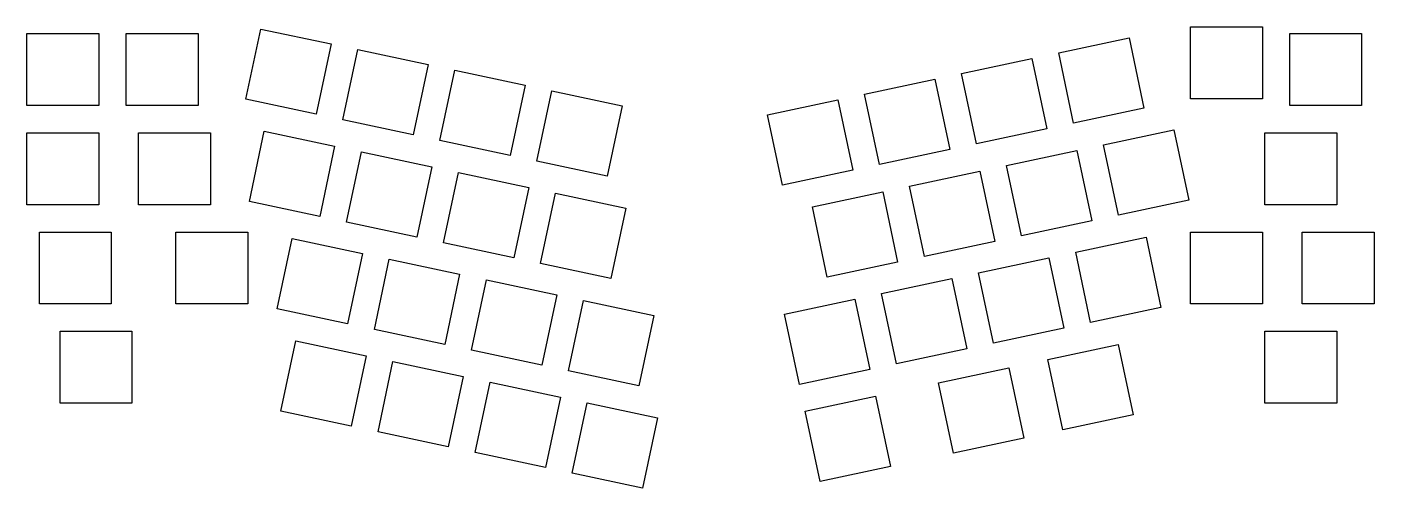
# Model space of a CAD drawing. Extents: x 3 to 262, y -90 to -2.
import ezdxf

# ---------------------------------------------------------------- set-up
doc = ezdxf.new("R2010")
doc.units = 0
doc.layers.add('BLACK', color=7, linetype='CONTINUOUS')

msp = doc.modelspace()

# ---------------------------------------------------------------- linework, layer by layer
at = {"layer": 'BLACK', "linetype": 'CONTINUOUS'}
for p, q in [((45.0967, -15.7243), (47.9659, -2.22583)), ((47.9659, -2.22583), (61.4644, -5.09501)), ((226.43, -15.63), (226.43, -1.83)), ((226.43, -1.83), (240.23, -1.83)), ((240.23, -1.83), (240.23, -15.63)), ((3.1, -16.9), (3.1, -3.1)), ((3.1, -3.1), (16.9, -3.1)), ((16.9, -3.1), (16.9, -16.9)), ((22.15, -16.9), (22.15, -3.1)), ((22.15, -3.1), (35.95, -3.1)), ((35.95, -3.1), (35.95, -16.9)), ((61.4644, -5.09501), (58.5952, -18.5934)), ((201.129, -6.81064), (214.627, -3.94146)), ((214.627, -3.94146), (217.497, -17.4399)), ((245.48, -16.9), (245.48, -3.1)), ((245.48, -3.1), (259.28, -3.1)), ((259.28, -3.1), (259.28, -16.9)), ((63.7305, -19.685), (66.5996, -6.18655)), ((66.5996, -6.18655), (80.0981, -9.05573)), ((203.998, -20.3091), (201.129, -6.81064)), ((80.0981, -9.05573), (77.2289, -22.5542)), ((82.3642, -23.6457), (85.2333, -10.1473)), ((85.2333, -10.1473), (98.7318, -13.0164)), ((182.495, -10.7714), (195.994, -7.90218)), ((195.994, -7.90218), (198.863, -21.4006)), ((163.862, -14.7321), (177.36, -11.8629)), ((177.36, -11.8629), (180.229, -25.3613)), ((185.365, -24.2698), (182.495, -10.7714)), ((98.7318, -13.0164), (95.8626, -26.5149)), ((100.998, -27.6064), (103.867, -14.108)), ((103.867, -14.108), (117.365, -16.9772)), ((166.731, -28.2305), (163.862, -14.7321)), ((16.9, -16.9), (3.1, -16.9)), ((35.95, -16.9), (22.15, -16.9)), ((58.5952, -18.5934), (45.0967, -15.7243)), ((117.365, -16.9772), (114.496, -30.4756)), ((145.228, -18.6928), (158.726, -15.8236)), ((158.726, -15.8236), (161.596, -29.322)), ((217.497, -17.4399), (203.998, -20.3091)), ((240.23, -15.63), (226.43, -15.63)), ((259.28, -16.9), (245.48, -16.9)), ((77.2289, -22.5542), (63.7305, -19.685)), ((148.097, -32.1912), (145.228, -18.6928)), ((3.1, -35.95), (3.1, -22.15)), ((3.1, -22.15), (16.9, -22.15)), ((16.9, -22.15), (16.9, -35.95)), ((24.5312, -35.95), (24.5312, -22.15)), ((24.5312, -22.15), (38.3312, -22.15)), ((38.3312, -22.15), (38.3312, -35.95)), ((45.7945, -35.3482), (48.6636, -21.8497)), ((48.6636, -21.8497), (62.1621, -24.7189)), ((198.863, -21.4006), (185.365, -24.2698)), ((209.748, -24.4542), (223.247, -21.585)), ((223.247, -21.585), (226.116, -35.0834)), ((240.718, -35.95), (240.718, -22.15)), ((240.718, -22.15), (254.517, -22.15)), ((254.517, -22.15), (254.517, -35.95)), ((62.1621, -24.7189), (59.2929, -38.2173)), ((64.4282, -39.3089), (67.2973, -25.8104)), ((67.2973, -25.8104), (80.7958, -28.6796)), ((95.8626, -26.5149), (82.3642, -23.6457)), ((180.229, -25.3613), (166.731, -28.2305)), ((191.114, -28.4149), (204.613, -25.5457)), ((204.613, -25.5457), (207.482, -39.0441)), ((212.617, -37.9526), (209.748, -24.4542)), ((114.496, -30.4756), (100.998, -27.6064)), ((193.984, -41.9133), (191.114, -28.4149)), ((80.7958, -28.6796), (77.9266, -42.1781)), ((83.0619, -43.2696), (85.9311, -29.7712)), ((85.9311, -29.7712), (99.4295, -32.6403)), ((161.596, -29.322), (148.097, -32.1912)), ((172.481, -32.3756), (185.979, -29.5064)), ((185.979, -29.5064), (188.848, -43.0049)), ((99.4295, -32.6403), (96.5603, -46.1388)), ((153.847, -36.3363), (167.345, -33.4671)), ((167.345, -33.4671), (170.215, -46.9656)), ((175.35, -45.874), (172.481, -32.3756)), ((16.9, -35.95), (3.1, -35.95)), ((38.3312, -35.95), (24.5312, -35.95)), ((59.2929, -38.2173), (45.7945, -35.3482)), ((101.696, -47.2303), (104.565, -33.7319)), ((104.565, -33.7319), (118.063, -36.6011)), ((226.116, -35.0834), (212.617, -37.9526)), ((254.517, -35.95), (240.718, -35.95)), ((118.063, -36.6011), (115.194, -50.0995)), ((156.716, -49.8348), (153.847, -36.3363)), ((5.48125, -55), (5.48125, -41.2)), ((5.48125, -41.2), (19.2812, -41.2)), ((19.2812, -41.2), (19.2812, -55)), ((31.675, -55), (31.675, -41.2)), ((31.675, -41.2), (45.475, -41.2)), ((45.475, -41.2), (45.475, -55)), ((77.9266, -42.1781), (64.4282, -39.3089)), ((207.482, -39.0441), (193.984, -41.9133)), ((226.43, -55), (226.43, -41.2)), ((226.43, -41.2), (240.23, -41.2)), ((240.23, -41.2), (240.23, -55)), ((247.861, -55), (247.861, -41.2)), ((247.861, -41.2), (261.661, -41.2)), ((261.661, -41.2), (261.661, -55)), ((51.1506, -55.9622), (54.0198, -42.4638)), ((54.0198, -42.4638), (67.5182, -45.333)), ((96.5603, -46.1388), (83.0619, -43.2696)), ((188.848, -43.0049), (175.35, -45.874)), ((204.392, -45.0682), (217.89, -42.1991)), ((217.89, -42.1991), (220.76, -55.6975)), ((67.5182, -45.333), (64.649, -58.8314)), ((69.7843, -59.9229), (72.6535, -46.4245)), ((72.6535, -46.4245), (86.1519, -49.2937)), ((185.758, -49.029), (199.257, -46.1598)), ((199.257, -46.1598), (202.126, -59.6582)), ((207.261, -58.5667), (204.392, -45.0682)), ((115.194, -50.0995), (101.696, -47.2303)), ((170.215, -46.9656), (156.716, -49.8348)), ((188.628, -62.5274), (185.758, -49.029)), ((86.1519, -49.2937), (83.2827, -62.7921)), ((88.418, -63.8837), (91.2872, -50.3852)), ((91.2872, -50.3852), (104.786, -53.2544)), ((167.125, -52.9897), (180.623, -50.1205)), ((180.623, -50.1205), (183.492, -63.6189)), ((104.786, -53.2544), (101.916, -66.7528)), ((148.491, -56.9504), (161.989, -54.0812)), ((161.989, -54.0812), (164.859, -67.5797)), ((169.994, -66.4881), (167.125, -52.9897)), ((19.2812, -55), (5.48125, -55)), ((45.475, -55), (31.675, -55)), ((64.649, -58.8314), (51.1506, -55.9622)), ((107.052, -67.8444), (109.921, -54.3459)), ((109.921, -54.3459), (123.419, -57.2151)), ((220.76, -55.6975), (207.261, -58.5667)), ((240.23, -55), (226.43, -55)), ((261.661, -55), (247.861, -55)), ((123.419, -57.2151), (120.55, -70.7136)), ((151.36, -70.4488), (148.491, -56.9504)), ((9.45, -74.05), (9.45, -60.25)), ((9.45, -60.25), (23.25, -60.25)), ((23.25, -60.25), (23.25, -74.05)), ((83.2827, -62.7921), (69.7843, -59.9229)), ((202.126, -59.6582), (188.628, -62.5274)), ((240.718, -74.05), (240.718, -60.25)), ((240.718, -60.25), (254.517, -60.25)), ((254.517, -60.25), (254.517, -74.05)), ((51.8483, -75.5861), (54.7175, -62.0877)), ((54.7175, -62.0877), (68.2159, -64.9569)), ((101.916, -66.7528), (88.418, -63.8837)), ((183.492, -63.6189), (169.994, -66.4881)), ((199.036, -65.6823), (212.534, -62.8131)), ((212.534, -62.8131), (215.404, -76.3116)), ((68.2159, -64.9569), (65.3467, -78.4553)), ((70.482, -79.5468), (73.3512, -66.0484)), ((73.3512, -66.0484), (86.8496, -68.9176)), ((201.905, -79.1808), (199.036, -65.6823)), ((86.8496, -68.9176), (83.9804, -82.416)), ((120.55, -70.7136), (107.052, -67.8444)), ((164.859, -67.5797), (151.36, -70.4488)), ((178.073, -70.1381), (191.571, -67.2689)), ((191.571, -67.2689), (194.441, -80.7674)), ((89.1157, -83.5076), (91.9849, -70.0091)), ((91.9849, -70.0091), (105.483, -72.8783)), ((180.942, -83.6366), (178.073, -70.1381)), ((23.25, -74.05), (9.45, -74.05)), ((105.483, -72.8783), (102.614, -86.3767)), ((107.749, -87.4683), (110.619, -73.9698)), ((110.619, -73.9698), (124.117, -76.839)), ((152.452, -75.5841), (165.95, -72.7149)), ((165.95, -72.7149), (168.819, -86.2134)), ((254.517, -74.05), (240.718, -74.05)), ((65.3467, -78.4553), (51.8483, -75.5861)), ((124.117, -76.839), (121.248, -90.3375)), ((155.321, -89.0825), (152.452, -75.5841)), ((215.404, -76.3116), (201.905, -79.1808)), ((83.9804, -82.416), (70.482, -79.5468)), ((194.441, -80.7674), (180.942, -83.6366)), ((102.614, -86.3767), (89.1157, -83.5076)), ((121.248, -90.3375), (107.749, -87.4683)), ((168.819, -86.2134), (155.321, -89.0825))]:
    msp.add_line(p, q, dxfattribs=at)

doc.saveas('drawing.dxf')
